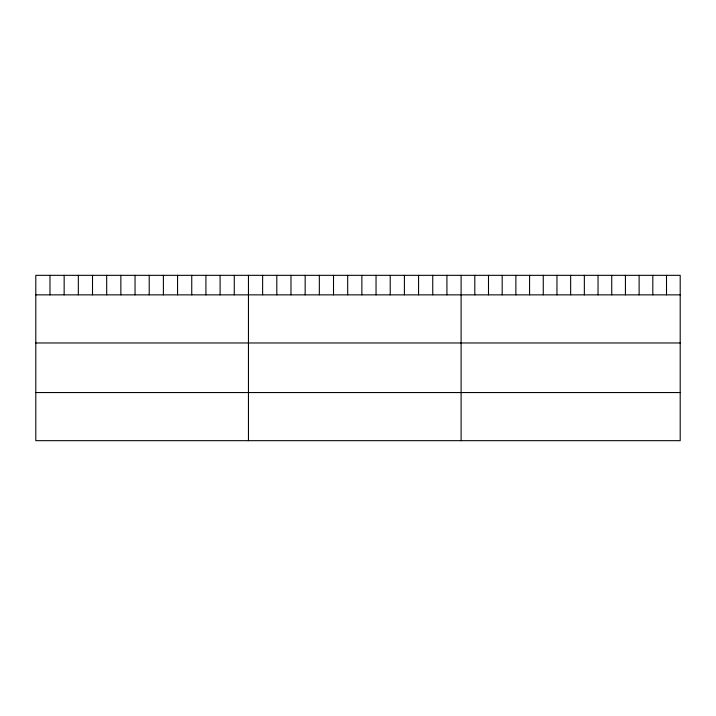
<?xml version="1.0" encoding="UTF-8"?>
<svg xmlns="http://www.w3.org/2000/svg" width="716" height="716" viewBox="0 0 716 716"><rect width="100%" height="100%" fill="white"/><g stroke="black" fill="none" stroke-linecap="round" stroke-linejoin="round"><path stroke-width="1.07" d="M680.2 294.858L680.2 440.671L35.8 440.671L35.8 275.329L680.2 275.329L680.2 294.858L35.8 294.858M35.8 342.973L680.2 342.973M35.8 392.556L680.2 392.556M666.507 275.329L666.507 294.858M652.813 275.329L652.813 294.858M639.12 275.329L639.12 294.858M625.426 275.329L625.426 294.858M611.732 275.329L611.732 294.858M598.039 275.329L598.039 294.858M584.346 275.329L584.346 294.858M570.652 275.329L570.652 294.858M556.958 275.329L556.958 294.858M543.265 275.329L543.265 294.858M529.572 275.329L529.572 294.858M515.878 275.329L515.878 294.858M502.185 275.329L502.185 294.858M488.491 275.329L488.491 294.858M474.798 275.329L474.798 294.858M461.104 275.329L461.104 440.671M446.927 275.329L446.927 294.858M432.75 275.329L432.75 294.858M418.574 275.329L418.574 294.858M404.397 275.329L404.397 294.858M390.22 275.329L390.22 294.858M376.043 275.329L376.043 294.858M361.866 275.329L361.866 294.858M347.69 275.329L347.69 294.858M333.513 275.329L333.513 294.858M319.336 275.329L319.336 294.858M305.159 275.329L305.159 294.858M290.982 275.329L290.982 294.858M276.806 275.329L276.806 294.858M262.629 275.329L262.629 294.858M248.452 275.329L248.452 440.671M234.275 275.329L234.275 294.858M220.098 275.329L220.098 294.858M205.922 275.329L205.922 294.858M191.745 275.329L191.745 294.858M177.568 275.329L177.568 294.858M163.391 275.329L163.391 294.858M149.214 275.329L149.214 294.858M135.038 275.329L135.038 294.858M120.861 275.329L120.861 294.858M106.684 275.329L106.684 294.858M92.507 275.329L92.507 294.858M78.33 275.329L78.33 294.858M64.154 275.329L64.154 294.858M49.977 275.329L49.977 294.858"/></g></svg>
